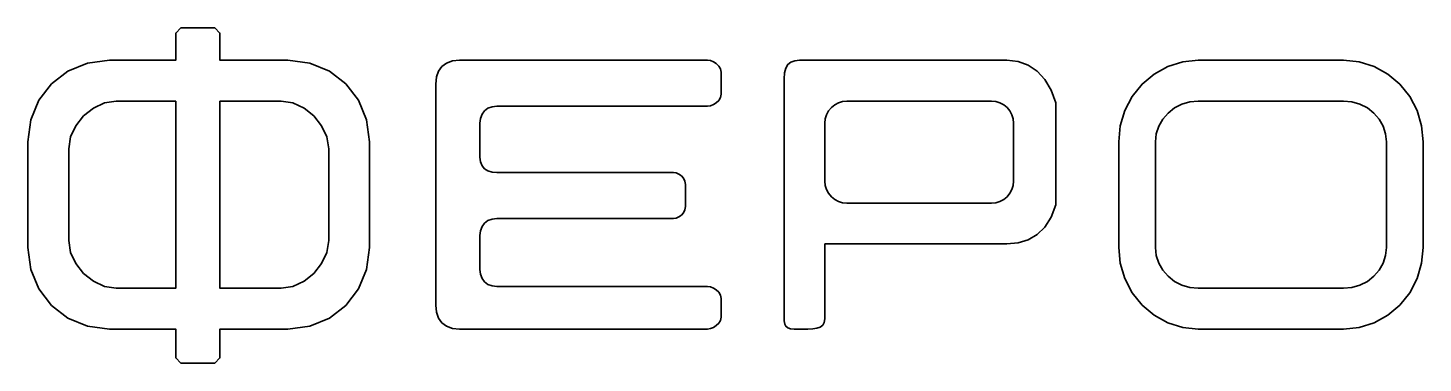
# Model space of a CAD drawing. Header units: metres. Extents: x -20.9 to 20.9, y -5 to 5.
import ezdxf

# ---------------------------------------------------------------- set-up
doc = ezdxf.new("R2010")
doc.units = ezdxf.units.M
doc.layers.add('LOGO_FERO_COPPER', color=1, linetype='Continuous', lineweight=35)

msp = doc.modelspace()

# ---------------------------------------------------------------- linework, layer by layer
at = {"layer": 'LOGO_FERO_COPPER'}
for points in [[(-16.3364, 5.0235), (-15.3171, 5.0235), (-15.1642, 4.8705), (-15.1642, 4.0545), (-13.1255, 4.0545), (-12.4664, 3.9688), (-11.8796, 3.7258), (-11.3862, 3.3469), (-11.0075, 2.8532), (-10.7647, 2.266), (-10.679, 1.6065), (-10.679, -1.5555), (-10.7647, -2.215), (-11.0075, -2.8022), (-11.3862, -3.2959), (-11.8796, -3.6748), (-12.4664, -3.9178), (-13.1255, -4.0035), (-15.1642, -4.0035), (-15.1642, -4.8705), (-15.3171, -5.0235), (-16.3364, -5.0235), (-16.4894, -4.8705), (-16.4894, -4.0035), (-18.4771, -4.0035), (-19.1361, -3.9178), (-19.723, -3.6748), (-20.2164, -3.2959), (-20.5951, -2.8022), (-20.8379, -2.215), (-20.9235, -1.5555), (-20.9235, 1.6065), (-20.8379, 2.266), (-20.5951, 2.8532), (-20.2164, 3.3469), (-19.723, 3.7258), (-19.1361, 3.9688), (-18.4771, 4.0545), (-16.4894, 4.0545), (-16.4894, 4.8705), (-16.3364, 5.0235)], [(-7.9777, 4.0545), (-0.5364, 4.0545), (-0.4531, 4.0422), (-0.3628, 4.0073), (-0.2752, 3.9525), (-0.2004, 3.8807), (-0.1483, 3.7948), (-0.1287, 3.6975), (-0.1287, 3.0345), (-0.1483, 2.9372), (-0.2004, 2.8513), (-0.2752, 2.7795), (-0.3628, 2.7247), (-0.4531, 2.6898), (-0.5364, 2.6775), (-6.8564, 2.6775), (-7.0004, 2.661), (-7.1245, 2.6133), (-7.226, 2.5372), (-7.3019, 2.4357), (-7.3496, 2.3115), (-7.3661, 2.1675), (-7.3661, 1.1475), (-7.3496, 1.0072), (-7.3019, 0.8925), (-7.226, 0.8032), (-7.1245, 0.7395), (-7.0004, 0.7012), (-6.8564, 0.6885), (-1.5558, 0.6885), (-1.4763, 0.6762), (-1.3953, 0.6413), (-1.3201, 0.5865), (-1.2575, 0.5147), (-1.2148, 0.4288), (-1.199, 0.3315), (-1.199, -0.3315), (-1.2148, -0.4288), (-1.2575, -0.5147), (-1.3201, -0.5865), (-1.3953, -0.6413), (-1.4763, -0.6762), (-1.5558, -0.6885), (-6.8564, -0.6885), (-7.0004, -0.705), (-7.1245, -0.7527), (-7.226, -0.8287), (-7.3019, -0.9303), (-7.3496, -1.0545), (-7.3661, -1.1985), (-7.3661, -2.2185), (-7.3496, -2.3625), (-7.3019, -2.4867), (-7.226, -2.5882), (-7.1245, -2.6643), (-7.0004, -2.712), (-6.8564, -2.7285), (-0.5364, -2.7285), (-0.4531, -2.7408), (-0.3628, -2.7757), (-0.2752, -2.8305), (-0.2004, -2.9023), (-0.1483, -2.9882), (-0.1287, -3.0855), (-0.1287, -3.6465), (-0.1483, -3.7438), (-0.2004, -3.8297), (-0.2752, -3.9015), (-0.3628, -3.9563), (-0.4531, -3.9912), (-0.5364, -4.0035), (-7.9777, -4.0035), (-8.1899, -3.9825), (-8.3666, -3.9204), (-8.5065, -3.8186), (-8.6082, -3.6786), (-8.6703, -3.5018), (-8.6913, -3.2895), (-8.6913, 3.3405), (-8.6703, 3.5528), (-8.6082, 3.7296), (-8.5065, 3.8696), (-8.3666, 3.9714), (-8.1899, 4.0335), (-7.9777, 4.0545)], [(2.2158, 4.0545), (8.4339, 4.0545), (8.7734, 4.0167), (9.0776, 3.9053), (9.3449, 3.723), (9.5741, 3.4727), (9.7635, 3.1573), (9.912, 2.7795), (9.912, -0.2805), (9.7635, -0.6507), (9.5741, -0.9473), (9.3449, -1.173), (9.0776, -1.3307), (8.7734, -1.4233), (8.4339, -1.4535), (2.9803, -1.4535), (2.9803, -3.6975), (2.9638, -3.8087), (2.9162, -3.8902), (2.8402, -3.9461), (2.7387, -3.9808), (2.6146, -3.9985), (2.4707, -4.0035), (2.0629, -4.0035), (1.9518, -3.9948), (1.8704, -3.9676), (1.8145, -3.9206), (1.7798, -3.8524), (1.7621, -3.7615), (1.7571, -3.6465), (1.7571, 3.4935), (1.7699, 3.6767), (1.8081, 3.8203), (1.8718, 3.927), (1.961, 3.9997), (2.0757, 4.0413), (2.2158, 4.0545)], [(20.9235, -1.5555), (20.8777, -2.0331), (20.742, -2.4923), (20.5216, -2.9155), (20.2249, -3.2865), (19.8635, -3.5909), (19.4511, -3.8172), (19.0036, -3.9565), (18.5383, -4.0035), (14.1805, -4.0035), (13.7152, -3.9565), (13.2677, -3.8172), (12.8553, -3.5909), (12.4939, -3.2865), (12.1972, -2.9155), (11.9768, -2.4923), (11.8411, -2.0331), (11.7952, -1.5555), (11.7952, 1.6065), (11.8411, 2.0841), (11.9768, 2.5433), (12.1972, 2.9665), (12.4939, 3.3375), (12.8553, 3.6419), (13.2677, 3.8682), (13.7152, 4.0075), (14.1805, 4.0545), (18.5383, 4.0545), (19.0036, 4.0075), (19.4511, 3.8682), (19.8635, 3.6419), (20.2249, 3.3375), (20.5216, 2.9665), (20.742, 2.5433), (20.8777, 2.0841), (20.9235, 1.6065)], [(-16.4894, 2.8305), (-18.2732, 2.8305), (-18.6267, 2.7743), (-18.9603, 2.6189), (-19.2544, 2.3842), (-19.4889, 2.0901), (-19.6442, 1.7562), (-19.7003, 1.4025), (-19.7003, -1.3515), (-19.6442, -1.7052), (-19.4889, -2.0391), (-19.2544, -2.3333), (-18.9603, -2.5679), (-18.6267, -2.7233), (-18.2732, -2.7795), (-16.4894, -2.7795)], [(-15.1642, 2.8305), (-13.3293, 2.8305), (-12.9759, 2.7743), (-12.6422, 2.6189), (-12.3482, 2.3842), (-12.1137, 2.0901), (-11.9584, 1.7562), (-11.9023, 1.4025), (-11.9023, -1.3515), (-11.9584, -1.7052), (-12.1137, -2.0391), (-12.3482, -2.3333), (-12.6422, -2.5679), (-12.9759, -2.7233), (-13.3293, -2.7795), (-15.1642, -2.7795)], [(8.6378, 0.4335), (8.625, 0.3042), (8.5873, 0.1798), (8.5261, 0.0652), (8.4437, -0.0353), (8.3433, -0.1178), (8.2287, -0.179), (8.1044, -0.2168), (7.9752, -0.2295), (3.6429, -0.2295), (3.5137, -0.2168), (3.3894, -0.179), (3.2748, -0.1178), (3.1744, -0.0353), (3.092, 0.0652), (3.0308, 0.1798), (2.9931, 0.3042), (2.9803, 0.4335), (2.9803, 2.1675), (2.9931, 2.2968), (3.0308, 2.4212), (3.092, 2.5358), (3.1744, 2.6363), (3.2748, 2.7188), (3.3894, 2.78), (3.5137, 2.8178), (3.6429, 2.8305), (7.9752, 2.8305), (8.1044, 2.8178), (8.2287, 2.78), (8.3433, 2.7188), (8.4437, 2.6363), (8.5261, 2.5358), (8.5873, 2.4212), (8.625, 2.2968), (8.6378, 2.1675)], [(19.8226, -1.5555), (19.798, -1.7943), (19.7249, -2.0239), (19.6062, -2.2355), (19.4465, -2.421), (19.2518, -2.5732), (19.0298, -2.6863), (18.7888, -2.756), (18.5383, -2.7795), (14.1805, -2.7795), (13.9299, -2.756), (13.689, -2.6863), (13.4669, -2.5732), (13.2723, -2.421), (13.1126, -2.2355), (12.9939, -2.0239), (12.9208, -1.7943), (12.8961, -1.5555), (12.8961, 1.6065), (12.9208, 1.8453), (12.9939, 2.0749), (13.1126, 2.2865), (13.2723, 2.472), (13.4669, 2.6242), (13.689, 2.7373), (13.9299, 2.807), (14.1805, 2.8305), (18.5383, 2.8305), (18.7888, 2.807), (19.0298, 2.7373), (19.2518, 2.6242), (19.4465, 2.472), (19.6062, 2.2865), (19.7249, 2.0749), (19.798, 1.8453), (19.8226, 1.6065)]]:
    msp.add_lwpolyline(points, close=True, dxfattribs=at)

doc.saveas('drawing.dxf')
